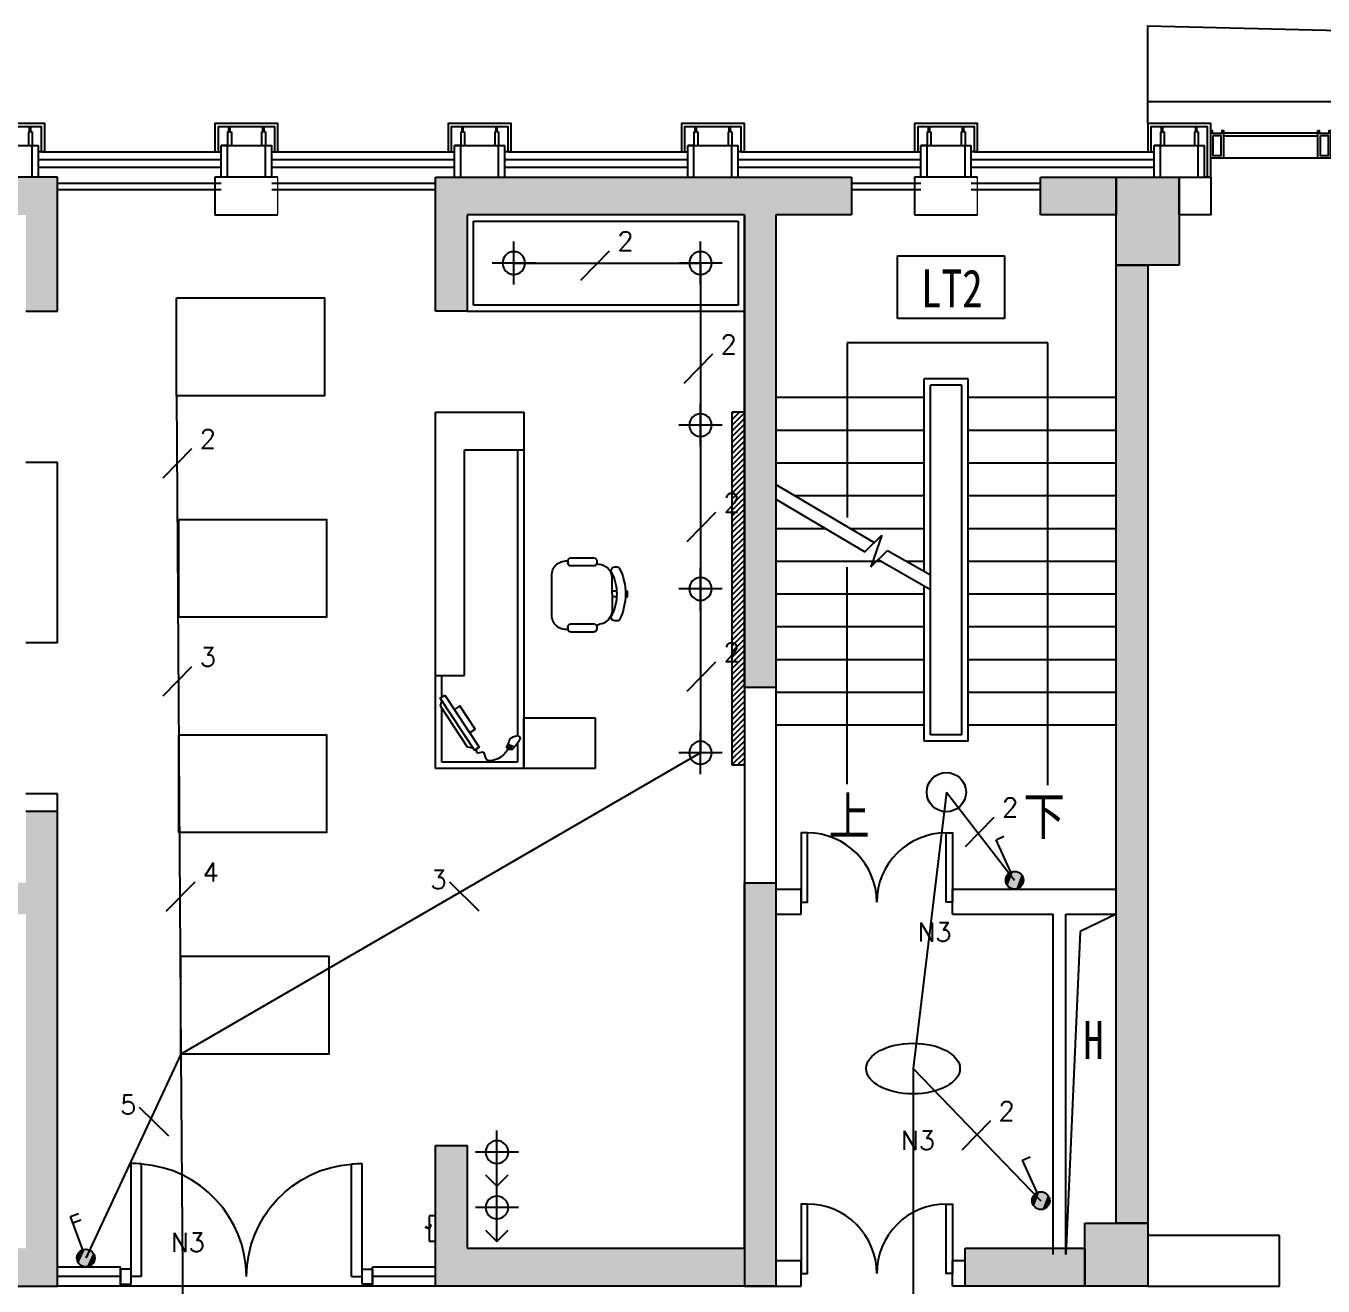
# Model space of a CAD drawing. Header units: inches. Extents: x 10 to 166961, y -47 to 131592.
# Drawn here: x 41601 to 51891, y 35114 to 45114 of the extents above; entities that cross this region are included whole.
import ezdxf

# ---------------------------------------------------------------- set-up
doc = ezdxf.new("R2010")
doc.units = ezdxf.units.IN
doc.header["$MEASUREMENT"] = 0
doc.linetypes.add('CONTINOUS', pattern=[0])
for name, color, linetype in [('2', 2, 'Continuous'), ('3', 3, 'Continuous'), ('3look0.15', 5, 'Continuous'), ('4', 4, 'Continuous'), ('6', 6, 'Continuous'), ('8', 8, 'Continuous'), ('D-电气标号', 7, 'Continuous'), ('hatch', 8, 'Continuous'), ('METAL', 7, 'Continuous'), ('PUB_DIM', 3, 'Continuous'), ('Shearwall', 7, 'Continuous'), ('shearwall-bh', 253, 'Continuous'), ('stair', 2, 'Continuous'), ('text', 7, 'Continuous'), ('wall', 2, 'Continuous'), ('windows', 4, 'Continuous'), ('z', 2, 'Continuous'), ('ZT-开关线路图', 2, 'Continuous'), ('修改', 1, 'Continuous'), ('家具', 9, 'Continuous'), ('尺寸3', 31, 'Continuous'), ('标注', 3, 'Continuous'), ('立面墙体', 4, 'Continuous')]:
    doc.layers.add(name, color=color, linetype=linetype)
doc.styles.add('F', font='')
doc.styles.get("Standard").update_dxf_attribs({"font": 'txt', "bigfont": 'gbcbig.shx'})
doc.styles.get('F').set_extended_font_data('SimHei')

# ---------------------------------------------------------------- blocks, each defined once
blk = doc.blocks.new('A$C6F910B85')
at = {"layer": '2', "linetype": 'CONTINOUS'}
blk.add_lwpolyline([(16.1, 9.7), (125.2, 446.3), (164, 436.6), (54.9, 0)], close=True, dxfattribs=at)
at = {"layer": '家具', "color": 8, "linetype": 'CONTINOUS'}
for p, q in [((96, 40.7), (181.1, 381.4)), ((181.1, 381.4), (159.1, 417.2)), ((96, 40.7), (59.8, 19.4))]:
    blk.add_line(p, q, dxfattribs=at)
blk.add_lwpolyline([(94.9, 325.1), (48.5, 336.7), (0, 142.4), (46.4, 130.8)], dxfattribs=at)
blk = doc.blocks.new('*E58')
at = {"layer": '家具', "color": 8, "extrusion": (0, 0, -1), "zscale": -1, "rotation": 124.0238537070535}
blk.add_blockref('A$C6F910B85', (17, 448.5), dxfattribs=at)
blk = doc.blocks.new('arrr')
at = {"layer": '6'}
for p, q in [((0, 0), (-0.54, 0.41)), ((-0.54, -0.41), (0, 0)), ((-0.39, 0.55), (0, 0)), ((0, 0), (-0.39, -0.55))]:
    blk.add_line(p, q, dxfattribs=at)
for centre, start, end in [((-0.47, 0.49), 34.9749, 232.6151), ((-0.47, -0.49), 127.3887, 325.0213)]:
    blk.add_arc(centre, 0.105, start, end, dxfattribs=at)
blk = doc.blocks.new('Metal')
at = {"layer": 'METAL', "color": 4}
for points in [[(-50, 20), (-40, 20), (-40, 0), (40, 0), (40, 20), (50, 20), (50, -200), (-50, -200)], [(-30, -20), (30, -20), (30, -180), (-30, -180)]]:
    blk.add_lwpolyline(points, close=True, dxfattribs=at)
blk = doc.blocks.new('A$C3F6E6D12')
at = {"color": 3}
for p, q in [((0, -95), (0, 95)), ((150, 0), (-95, 0))]:
    blk.add_line(p, q, dxfattribs=at)
blk.add_lwpolyline([(100, 50), (150, 0), (100, -50)], dxfattribs=at)
at = {"color": 4}
blk.add_circle((0, 0), 50, dxfattribs=at)
blk = doc.blocks.new('A$C70416A3F')
at = {"layer": 'ZT-开关线路图', "color": 4}
for p, q in [((-1.895, 2.067), (-1.577, 2.385)), ((-0.566, 0.737), (-1.895, 2.067))]:
    blk.add_line(p, q, dxfattribs=at)
blk.add_circle((-0.234, 0.406), 0.469, dxfattribs=at)
for points in [[(-0.64, 0.172), (-0.64, 0.64), (-0.469, 0), (-0.469, 0.812)], [(-0.469, 0), (-0.469, 0.812), (-0.234, -0.063), (-0.234, 0.875)], [(0, 0), (0, 0.812), (-0.234, -0.063), (-0.234, 0.875)], [(0.172, 0.172), (0.172, 0.64), (0, 0), (0, 0.812)], [(-0.703, 0.406), (-0.703, 0.406), (-0.64, 0.172), (-0.64, 0.64)], [(0.234, 0.406), (0.234, 0.406), (0.172, 0.172), (0.172, 0.64)]]:
    blk.add_solid(points, dxfattribs=at)
blk = doc.blocks.new('A$C0E060BE1')
at = {"layer": 'ZT-开关线路图', "color": 4}
for p, q in [((-0.737, -0.566), (-2.067, -1.895)), ((-1.812, -1.641), (-2.13, -1.322)), ((-2.067, -1.895), (-2.385, -1.577))]:
    blk.add_line(p, q, dxfattribs=at)
blk.add_circle((-0.406, -0.234), 0.469, dxfattribs=at)
for points in [[(0, 0), (-0.812, 0), (0.063, -0.234), (-0.875, -0.234)], [(-0.172, 0.172), (-0.64, 0.172), (0, 0), (-0.812, 0)], [(-0.406, 0.234), (-0.406, 0.234), (-0.172, 0.172), (-0.64, 0.172)], [(0, -0.469), (-0.812, -0.469), (0.063, -0.234), (-0.875, -0.234)], [(-0.172, -0.64), (-0.64, -0.64), (0, -0.469), (-0.812, -0.469)], [(-0.406, -0.703), (-0.406, -0.703), (-0.172, -0.64), (-0.64, -0.64)]]:
    blk.add_solid(points, dxfattribs=at)

msp = doc.modelspace()

# ---------------------------------------------------------------- hatches: boundary and pattern name
at = {"layer": 'shearwall-bh', "linetype": 'Continuous'}
for points in [[(39401, 35114), (41851, 35114), (41851, 38879), (41601, 38879), (41601, 38314), (39401, 38314), (39401, 43614), (41601, 43614), (41601, 42849), (41851, 42849), (41851, 43914), (38551, 43914), (38551, 43614), (39151, 43614), (39151, 37399), (39401, 37399), (39401, 38064), (41601, 38064), (41601, 35414), (39401, 35414)], [(47551, 39864), (47301, 39864), (47301, 43614), (45101, 43614), (45101, 42849), (44851, 42849), (44851, 43914), (48151, 43914), (48151, 43614), (47551, 43614)], [(50251, 43614), (49651, 43614), (49651, 43914), (50251, 43914)], [(50501, 35614), (50251, 35614), (50251, 43214), (50501, 43214)], [(47301, 38314), (47551, 38314), (47551, 35114), (44851, 35114), (44851, 36229), (45101, 36229), (45101, 35414), (47301, 35414)], [(50501, 35114), (50001, 35114), (50001, 35614), (50501, 35614)], [(50001, 35114), (49051, 35114), (49051, 35414), (50001, 35414)]]:
    msp.add_hatch(color=252, dxfattribs=at).paths.add_polyline_path(points)
at = {"layer": 'shearwall-bh'}
msp.add_hatch(color=252, dxfattribs=at).paths.add_polyline_path([(50751, 43214), (50251, 43214), (50251, 43914), (50751, 43914)])

# ---------------------------------------------------------------- linework, layer by layer
at = {"color": 3}
for p, q in [((45472, 43061), (45472, 43403)), ((46953, 43061), (46953, 43403)), ((45643, 43232), (45301, 43232)), ((47124, 43232), (46782, 43232)), ((46953, 41775), (46953, 42117)), ((47124, 41946), (46782, 41946)), ((46953, 40475), (46953, 40817)), ((47124, 40646), (46782, 40646)), ((46953, 39175), (46953, 39517)), ((47124, 39346), (46782, 39346))]:
    msp.add_line(p, q, dxfattribs=at)
at = {"color": 2}
for p, q in [((45472, 43232), (46953, 43232)), ((46953, 43232), (46953, 39346)), ((42797, 42179), (42831, 36955)), ((46953, 39346), (42831, 36955)), ((48903, 39033), (49444, 38335)), ((42831, 36955), (42077, 35336)), ((48639, 36840), (49653, 35791))]:
    msp.add_line(p, q, dxfattribs=at)
at = {"color": 114, "true_color": 0x139b48}
for p, q in [((48903, 39033), (48639, 36840)), ((42831, 36955), (42845, 34865)), ((48639, 36840), (48639, 34865))]:
    msp.add_line(p, q, dxfattribs=at)
at = {"color": 84}
for points in [[(42797, 42955), (43970, 42955), (43970, 42179), (42797, 42179)], [(42814, 41197), (43987, 41197), (43987, 40421), (42814, 40421)], [(42814, 39489), (43987, 39489), (43987, 38713), (42814, 38713)], [(42831, 37731), (44004, 37731), (44004, 36955), (42831, 36955)]]:
    msp.add_lwpolyline(points, close=True, dxfattribs=at)
at = {"color": 2}
msp.add_circle((48903, 39033), 156, dxfattribs=at)
at = {"color": 4, "extrusion": (0, 0, -1)}
for centre in [(45472, 43232), (46953, 43232), (46953, 41946), (46953, 40646), (46953, 39346)]:
    msp.add_ellipse(centre, major_axis=(-63.6, 63.6), ratio=1, start_param=3.926991, end_param=10.210176, dxfattribs=at)
at = {"color": 1}
msp.add_ellipse((48639, 36840), major_axis=(372, 0), ratio=0.539998, dxfattribs=at)
at = {"layer": '2', "color": 252, "linetype": 'ByBlock'}
for p, q in [((42351, 35264, 0), (41851, 35264)), ((42351, 35114), (42351, 35264)), ((44851, 35264), (44351, 35264)), ((44351, 35114), (44351, 35264)), ((42351, 35189, 0), (41851, 35189)), ((42351, 35114, 0), (41851, 35114)), ((44851, 35189), (44351, 35189)), ((44851, 35114), (44351, 35114))]:
    msp.add_line(p, q, dxfattribs=at)
at = {"layer": '3', "color": 1, "linetype": 'ByBlock'}
for p, q in [((41621, 44273), (41621, 44274)), ((41651, 44274), (41621, 44274)), ((41621, 44273), (41621, 44164)), ((41651, 44273), (41621, 44273)), ((41631, 44274), (41631, 44314)), ((41641, 44274), (41641, 44314)), ((41651, 44273), (41651, 44274)), ((41651, 44273), (41651, 44164)), ((43201, 44274), (43231, 44274)), ((43201, 44273), (43201, 44274)), ((43201, 44273), (43201, 44164)), ((43201, 44273), (43231, 44273)), ((43211, 44274), (43211, 44314)), ((43221, 44274), (43221, 44314)), ((43231, 44273), (43231, 44274)), ((43231, 44273), (43231, 44164)), ((43471, 44273), (43471, 44274)), ((43501, 44274), (43471, 44274)), ((43471, 44273), (43471, 44164)), ((43501, 44273), (43471, 44273)), ((43481, 44274), (43481, 44314)), ((43491, 44274), (43491, 44314)), ((43501, 44273), (43501, 44274)), ((43501, 44273), (43501, 44164)), ((45051, 44274), (45081, 44274)), ((45051, 44273), (45051, 44274)), ((45051, 44273), (45051, 44164)), ((45051, 44273), (45081, 44273)), ((45061, 44274), (45061, 44314)), ((45071, 44274), (45071, 44314)), ((45081, 44273), (45081, 44274)), ((45081, 44273), (45081, 44164)), ((45321, 44273), (45321, 44274)), ((45351, 44274), (45321, 44274)), ((45321, 44273), (45321, 44164)), ((45351, 44273), (45321, 44273)), ((45331, 44274), (45331, 44314)), ((45341, 44274), (45341, 44314)), ((45351, 44273), (45351, 44274)), ((45351, 44273), (45351, 44164)), ((46901, 44274), (46931, 44274)), ((46901, 44273), (46901, 44274)), ((46901, 44273), (46901, 44164)), ((46901, 44273), (46931, 44273)), ((46911, 44274), (46911, 44314)), ((46921, 44274), (46921, 44314)), ((46931, 44273), (46931, 44274)), ((46931, 44273), (46931, 44164)), ((47171, 44273), (47171, 44274)), ((47201, 44274), (47171, 44274)), ((47171, 44273), (47171, 44164)), ((47201, 44273), (47171, 44273)), ((47181, 44274), (47181, 44314)), ((47191, 44274), (47191, 44314)), ((47201, 44273), (47201, 44274)), ((47201, 44273), (47201, 44164)), ((48751, 44274), (48781, 44274)), ((48751, 44273), (48751, 44274)), ((48751, 44273), (48751, 44164)), ((48751, 44273), (48781, 44273)), ((48761, 44274), (48761, 44314)), ((48771, 44274), (48771, 44314)), ((48781, 44273), (48781, 44274)), ((48781, 44273), (48781, 44164)), ((49021, 44273), (49021, 44274)), ((49051, 44274), (49021, 44274)), ((49021, 44273), (49021, 44164)), ((49051, 44273), (49021, 44273)), ((49031, 44274), (49031, 44314)), ((49041, 44274), (49041, 44314)), ((49051, 44273), (49051, 44274)), ((49051, 44273), (49051, 44164)), ((50601, 44274), (50631, 44274)), ((50601, 44273), (50601, 44274)), ((50601, 44273), (50601, 44164)), ((50601, 44273), (50631, 44273)), ((50611, 44274), (50611, 44314)), ((50621, 44274), (50621, 44314)), ((50631, 44273), (50631, 44274)), ((50631, 44273), (50631, 44164)), ((50871, 44273), (50871, 44274)), ((50901, 44274), (50871, 44274)), ((50871, 44273), (50871, 44164)), ((50901, 44273), (50871, 44273)), ((50881, 44274), (50881, 44314)), ((50891, 44274), (50891, 44314)), ((50901, 44273), (50901, 44274)), ((50901, 44273), (50901, 44164)), ((41301, 44164), (41701, 44164)), ((43151, 44164), (43551, 44164)), ((45001, 44164), (45401, 44164)), ((46851, 44164), (47251, 44164)), ((48701, 44164), (49101, 44164)), ((50551, 44164), (50951, 44164))]:
    msp.add_line(p, q, dxfattribs=at)
at = {"layer": '3look0.15', "color": 6}
for p, q in [((43151, 43864), (41851, 43864)), ((44851, 43864), (43551, 43864)), ((48701, 43864), (48151, 43864)), ((49651, 43864), (49101, 43864)), ((43151, 43814), (41851, 43814)), ((44851, 43814), (43551, 43814)), ((48701, 43814), (48151, 43814)), ((49651, 43814), (49101, 43814))]:
    msp.add_line(p, q, dxfattribs=at)
at = {"layer": '3look0.15'}
for p, q in [((50401, 43864), (50401, 43864)), ((50401, 43814), (50401, 43814))]:
    msp.add_line(p, q, dxfattribs=at)
at = {"layer": '4', "color": 252}
for p, q in [((44851, 39222), (44851, 42049)), ((44851, 42049), (45552, 42049)), ((45552, 42049), (45552, 39222)), ((45081, 39960), (45081, 41749)), ((45081, 41749), (45552, 41749)), ((44851, 39960), (45081, 39960)), ((45552, 39222), (45552, 39622)), ((45552, 39622), (46117, 39622)), ((46117, 39622), (46117, 39222)), ((45552, 39222), (44851, 39222)), ((46117, 39222), (45552, 39222))]:
    msp.add_line(p, q, dxfattribs=at)
at = {"layer": '4'}
for p, q in [((42435, 35189), (42435, 36086, 0)), ((42518, 35189), (42518, 36083, 0)), ((44185, 35189, 0), (44185, 36083, 0)), ((44268, 35189, 0), (44268, 36086, 0)), ((42435, 35249, 0), (42351, 35249, 0)), ((42351, 35249, 0), (42351, 35128, 0)), ((42435, 35128, 0), (42435, 35249, 0)), ((44268, 35128, 0), (44268, 35249, 0)), ((44268, 35249, 0), (44351, 35249, 0)), ((44351, 35249, 0), (44351, 35128, 0)), ((42351, 35128, 0), (42435, 35128, 0)), ((42518, 35189), (42435, 35189)), ((44185, 35189, 0), (44268, 35189, 0)), ((44351, 35128, 0), (44268, 35128, 0))]:
    msp.add_line(p, q, dxfattribs=at)
msp.add_ellipse((42435, 35170, 0), major_axis=(-648, -648), ratio=1, start_param=3.835956, end_param=3.926991, dxfattribs=at)
at = {"layer": '4', "extrusion": (0, 0, -1)}
msp.add_ellipse((44268, 35170, 0), major_axis=(648, -648), ratio=1, start_param=3.835956, end_param=3.926991, dxfattribs=at)
at = {"layer": '8', "color": 252}
for p, q in [((45502, 41749), (45502, 39482)), ((44901, 39789), (44901, 39960)), ((44901, 39272), (44901, 39699)), ((45502, 39422), (45502, 39272)), ((45502, 39272), (44901, 39272))]:
    msp.add_line(p, q, dxfattribs=at)
at = {"layer": '8'}
msp.add_ellipse((42439, 35174, 0), major_axis=(670, 625), ratio=0.988736, start_param=-0.739881, end_param=0.739881, dxfattribs=at)
at = {"layer": '8', "extrusion": (0, 0, -1)}
msp.add_ellipse((44263, 35174, 0), major_axis=(-670, 625), ratio=0.988736, start_param=-0.739881, end_param=0.739881, dxfattribs=at)
at = {"layer": 'D-电气标号', "color": 7}
for p, q in [((46229, 43327), (46001, 43094)), ((47048, 42509), (46820, 42276)), ((42916, 41759), (42688, 41526)), ((47071, 41252), (46843, 41019)), ((47071, 40065), (46843, 39832)), ((42916, 40027), (42688, 39794)), ((49280, 38833), (49052, 38600)), ((42940, 38319), (42712, 38086)), ((45196, 38090), (44963, 38318)), ((42735, 36304), (42502, 36532)), ((49253, 36424), (49025, 36191))]:
    msp.add_line(p, q, dxfattribs=at)
at = {"layer": 'hatch', "color": 252}
for p, q in [((50251, 38064), (49964, 37927)), ((49964, 37927), (49851, 35364))]:
    msp.add_line(p, q, dxfattribs=at)
at = {"layer": 'PUB_DIM', "color": 252}
for p, q in [((49707, 42599), (48117, 42599)), ((48117, 42599), (48117, 41512)), ((49707, 39089), (49707, 42599)), ((47551, 41475), (48331, 41014)), ((48117, 41512), (48117, 41212)), ((47551, 41358), (48257, 40941)), ((47551, 41358), (48257, 40941)), ((48257, 40941), (48391, 41072)), ((48257, 40941), (48391, 41072)), ((48391, 41072), (48304, 40822)), ((48391, 41072), (48304, 40822)), ((48304, 40822), (48437, 40952)), ((48304, 40822), (48437, 40952)), ((48363, 40880), (48776, 40641)), ((48437, 40952), (48776, 40757)), ((48117, 40519), (48117, 40819)), ((48117, 39096), (48117, 40519))]:
    msp.add_line(p, q, dxfattribs=at)
at = {"layer": 'Shearwall', "color": 252, "linetype": 'Continuous'}
for p, q in [((41851, 43914), (38551, 43914)), ((41851, 42849), (41851, 43914)), ((44851, 42849), (44851, 43914)), ((44851, 43914), (48151, 43914)), ((48151, 43914), (48151, 43914)), ((48151, 43914), (48151, 43614)), ((49651, 43614), (49651, 43914)), ((49651, 43914), (50251, 43914)), ((50251, 43914), (50251, 43614)), ((47301, 43614), (45101, 43614)), ((45101, 43614), (45101, 42849)), ((47301, 39864), (47301, 43614)), ((48151, 43614), (47551, 43614)), ((47551, 43614), (47551, 39864)), ((50251, 43614), (49651, 43614)), ((50251, 35614), (50251, 43214)), ((50251, 43214), (50501, 43214)), ((50501, 43214), (50501, 35614)), ((41601, 42849), (41851, 42849)), ((45101, 42849), (44851, 42849)), ((47551, 39864), (47301, 39864)), ((41851, 38879), (41601, 38879)), ((41851, 35114), (41851, 38879)), ((47301, 38314), (47551, 38314)), ((47301, 35414), (47301, 38314)), ((47551, 38314), (47551, 35114)), ((44851, 35114), (44851, 36229)), ((44851, 36229), (45101, 36229)), ((45101, 36229), (45101, 35414)), ((50501, 35614), (50251, 35614)), ((45101, 35414), (47301, 35414)), ((39401, 35114), (41851, 35114)), ((47551, 35114), (44851, 35114))]:
    msp.add_line(p, q, dxfattribs=at)
at = {"layer": 'Shearwall', "color": 252}
for p, q in [((50251, 43214), (50251, 43914)), ((50251, 43914), (50751, 43914)), ((50751, 43914), (50751, 43214)), ((50751, 43214), (50251, 43214)), ((47551, 39865), (47551, 39865)), ((50001, 35114), (50001, 35614)), ((50001, 35614), (50501, 35614)), ((50501, 35614), (50501, 35114)), ((49051, 35114), (49051, 35414)), ((49051, 35414), (50001, 35414)), ((50001, 35414), (50001, 35114)), ((50001, 35114), (49051, 35114)), ((50501, 35114), (50001, 35114))]:
    msp.add_line(p, q, dxfattribs=at)
at = {"layer": 'stair', "color": 252}
for p, q in [((48726, 40785), (48726, 42314)), ((49076, 42314), (48726, 42314)), ((49076, 39437), (49076, 42314)), ((48776, 40699), (48776, 42264)), ((49026, 42264), (48776, 42264)), ((49026, 39487), (49026, 42264)), ((48726, 42164), (47551, 42164)), ((50251, 42164), (49076, 42164)), ((48726, 41904), (47551, 41904)), ((50251, 41904), (49076, 41904)), ((48726, 41644), (47551, 41644)), ((50251, 41644), (49076, 41644)), ((48726, 41384), (47706, 41384)), ((50251, 41384), (49076, 41384)), ((47947, 41124), (47551, 41124)), ((48726, 41124), (48145, 41124)), ((50251, 41124), (49076, 41124)), ((48391, 40864), (47551, 40864)), ((48726, 40864), (48591, 40864)), ((50251, 40864), (49076, 40864)), ((48776, 39487), (48776, 40757)), ((48726, 39437), (48726, 40670)), ((48726, 40604), (47551, 40604)), ((50251, 40604), (49076, 40604)), ((48726, 40344), (47551, 40344)), ((50251, 40344), (49076, 40344)), ((48726, 40084), (47551, 40084)), ((48726, 40084), (47551, 40084)), ((50251, 40084), (49076, 40084)), ((48726, 39824), (47551, 39824)), ((50251, 39824), (49076, 39824)), ((48726, 39564), (47551, 39564)), ((48726, 39564), (47551, 39564)), ((50251, 39564), (49076, 39564)), ((49076, 39437), (48726, 39437)), ((49026, 39487), (48776, 39487))]:
    msp.add_line(p, q, dxfattribs=at)
at = {"layer": 'stair', "color": 6}
for points in [[(50501, 44339), (50501, 45114), (71526, 44605), (71226, 35114), (71226, 35114)], [(50501, 44514), (71126, 44514), (71126, 21114), (49501, 21114), (49501, 21364)]]:
    msp.add_lwpolyline(points, dxfattribs=at)
at = {"layer": 'text', "color": 252}
for p, q in [((48515, 43290), (49364, 43290)), ((48515, 42792), (48515, 43290)), ((49364, 43290), (49364, 42792)), ((49364, 42792), (48515, 42792))]:
    msp.add_line(p, q, dxfattribs=at)
at = {"layer": 'wall', "color": 1}
for p, q in [((41651, 43914), (41651, 44164)), ((41701, 43914), (41701, 44164)), ((43151, 43914), (43151, 44164)), ((43201, 44164), (43151, 44164)), ((43201, 43914), (43201, 44164)), ((43501, 43914), (43501, 44164)), ((43501, 44164), (43551, 44164)), ((43551, 43914), (43551, 44164)), ((45001, 43914), (45001, 44164)), ((45051, 44164), (45001, 44164)), ((45051, 43914), (45051, 44164)), ((45351, 43914), (45351, 44164)), ((45401, 43914), (45401, 44164)), ((46901, 44164), (46851, 44164)), ((46851, 43914), (46851, 44164)), ((46901, 43914), (46901, 44164)), ((47201, 43914), (47201, 44164)), ((47201, 44164), (47251, 44164)), ((47251, 43914), (47251, 44164)), ((48701, 43914), (48701, 44164)), ((48751, 44164), (48701, 44164)), ((48751, 43914), (48751, 44164)), ((49051, 43914), (49051, 44164)), ((49051, 44164), (49101, 44164)), ((49101, 43914), (49101, 44164)), ((50551, 43914), (50551, 44164)), ((50601, 44164), (50551, 44164)), ((50601, 43914), (50601, 44164)), ((50901, 43914), (50901, 44164)), ((50901, 44164), (50951, 44164)), ((50951, 43914), (50951, 44164))]:
    msp.add_line(p, q, dxfattribs=at)
at = {"layer": 'wall'}
for p, q in [((41651, 44164), (41701, 44164)), ((45351, 44164), (45401, 44164))]:
    msp.add_line(p, q, dxfattribs=at)
at = {"layer": 'wall', "color": 252}
for p, q in [((43101, 43914), (43101, 43614)), ((43601, 43914), (43101, 43914)), ((48651, 43914), (48651, 43614)), ((49151, 43914), (48651, 43914)), ((43101, 43614), (43601, 43614)), ((47301, 43614), (47301, 35114)), ((47551, 43614), (47551, 38264)), ((48651, 43614), (49151, 43614)), ((41851, 41649), (41601, 41649)), ((41851, 40219), (41851, 41649)), ((41851, 40219), (41851, 41649)), ((41851, 40219), (41601, 40219)), ((41851, 39019), (41601, 39019)), ((41851, 38879), (41851, 39019)), ((41851, 38879), (41851, 38984)), ((47551, 38264), (47751, 38264)), ((47751, 38064), (47751, 38264)), ((48951, 38064), (48951, 38264)), ((48951, 38264), (50251, 38264)), ((47551, 38064), (47751, 38064)), ((47551, 38064), (47551, 35314)), ((48951, 38064), (49751, 38064)), ((49751, 35364), (49751, 38064)), ((49851, 38064), (50251, 38064)), ((49851, 35364), (49851, 38064)), ((47751, 35314), (47551, 35314)), ((47751, 35114), (47751, 35314)), ((48951, 35114), (48951, 35314)), ((49051, 35314), (48951, 35314)), ((47301, 35114), (47751, 35114)), ((50216, 35114), (48951, 35114))]:
    msp.add_line(p, q, dxfattribs=at)
at = {"layer": 'wall', "color": 252, "lineweight": 0}
for p, q in [((43601, 43614), (43601, 43914)), ((49151, 43614), (49151, 43914)), ((43101, 43614), (43601, 43614)), ((48651, 43614), (49151, 43614))]:
    msp.add_line(p, q, dxfattribs=at)
at = {"layer": 'wall', "color": 252}
msp.add_lwpolyline([(50751, 43914), (51001, 43914), (51001, 43614), (50751, 43614)], close=True, dxfattribs=at)
at = {"layer": 'windows', "color": 2}
for p, q in [((51851, 44264), (51101, 44264)), ((51851, 44239), (51101, 44239)), ((41701, 44054), (43151, 44054)), ((41726, 44114), (43151, 44114)), ((43551, 44114), (45001, 44114)), ((43551, 44054), (45001, 44054)), ((45401, 44054), (46851, 44054)), ((45426, 44114), (46851, 44114)), ((47251, 44054), (48701, 44054)), ((47276, 44114), (48701, 44114)), ((49101, 44054), (50551, 44054)), ((49126, 44114), (50551, 44114)), ((59101, 44064), (51101, 44064)), ((41701, 43994), (43151, 43994)), ((43551, 43994), (45001, 43994)), ((45401, 43994), (46851, 43994)), ((47251, 43994), (48701, 43994)), ((49101, 43994), (50551, 43994))]:
    msp.add_line(p, q, dxfattribs=at)
at = {"layer": 'windows'}
for points in [[(47751, 38160), (47801, 38160), (47801, 38710), (47751, 38710)], [(48951, 38160), (48901, 38160), (48901, 38710), (48951, 38710)], [(47751, 35214), (47801, 35214), (47801, 35764), (47751, 35764)], [(48951, 35214), (48901, 35214), (48901, 35764), (48951, 35764)]]:
    msp.add_lwpolyline(points, close=True, dxfattribs=at)
for centre, start, end in [((47801, 38160), 0, 90), ((48901, 38160), 90, 180), ((47801, 35214), 0, 90), ((48901, 35214), 90, 180)]:
    msp.add_arc(centre, 550, start, end, dxfattribs=at)
at = {"layer": '家具', "color": 252}
for p, q in [((45894, 40868), (45902, 40867)), ((45902, 40851), (45902, 40870)), ((45924, 40893), (46107, 40893)), ((46130, 40870), (46130, 40851)), ((45773, 40437), (45773, 40755)), ((46107, 40828), (45924, 40828)), ((46130, 40848), (46145, 40843)), ((46275, 40821), (46287, 40821)), ((46250, 40731), (46251, 40478)), ((46250, 40632), (46285, 40632)), ((46285, 40582), (46251, 40582)), ((46356, 40632), (46372, 40632)), ((46372, 40581), (46356, 40581)), ((46372, 40632), (46372, 40581)), ((45902, 40327), (45902, 40346)), ((45924, 40369), (46107, 40369)), ((46151, 40365), (46127, 40357)), ((46130, 40346), (46130, 40327)), ((46287, 40392), (46275, 40392)), ((45902, 40325), (45900, 40325)), ((46107, 40304), (45924, 40304)), ((45500, 39483), (45513, 39478)), ((45439, 39406), (45424, 39378)), ((45455, 39398), (45441, 39371))]:
    msp.add_line(p, q, dxfattribs=at)
at = {"layer": '家具', "color": 252, "extrusion": (0, 0, -1)}
for centre, major_axis, start_param, end_param in [((45886, 40755), (-3, 113), -1.548572, 0.092676), ((45924, 40870), (-16, 16), 5.497787, 7.068583), ((46107, 40870), (-16, 16), 0.785398, 2.356194), ((45924, 40851), (-16, 16), 3.926991, 5.497787), ((46107, 40851), (-16, 16), 2.356194, 3.926991), ((46137, 40731), (-2, 113), 0.091981, 1.589658), ((46275, 40787), (-0.8, 33.9), -1.547895, 0.022901), ((45912, 40606), (-8, 376), 1.09211, 2.094462), ((46287, 40787), (-24, 24), 0.785398, 1.490627), ((45903, 40606), (-10, 455), 1.122959, 2.063865), ((46287, 40787), (24, 24), 0.771716, 0.785398), ((46138, 40478), (-3, 113), 1.591177, 3.047731), ((45886, 40437), (-3, 113), 3.047127, 4.734833), ((45924, 40346), (-16, 16), 5.497787, 7.068583), ((46107, 40346), (-16, 16), 0.785398, 2.356194), ((46275, 40426), (-0.8, 33.9), 3.164438, 4.735234), ((46287, 40426), (-24, 24), 3.221762, 3.926991), ((46287, 40426), (24, 24), 0.785398, 0.79908), ((45924, 40327), (-16, 16), 3.926991, 5.497787), ((46107, 40327), (-16, 16), 2.356194, 3.926991), ((45495, 39501), (-24, 108), 3.512213, 4.033711), ((45522, 39361), (-27, 121), -0.518698, 0.037022), ((45199, 39641), (-74, 366), 2.297544, 2.553345), ((45496, 39458), (-18.5, 18.5), 1.488567, 2.54361), ((45451, 39415), (-32.1, 32.1), 4.033355, 4.78038), ((45448, 39390), (-14, 14), 3.018972, 4.033355)]:
    msp.add_ellipse(centre, major_axis=major_axis, ratio=1, start_param=start_param, end_param=end_param, dxfattribs=at)
at = {"layer": '家具', "color": 252}
for points, knots in [([(45439, 39453), (45432, 39440), (45432, 39422), (45417, 39403), (45413, 39394), (45415, 39387), (45417, 39385)], [0, 0, 0, 0, 61.392948, 66.317377, 85.526749, 93.173022, 93.173022, 93.173022, 93.173022]), ([(45430, 39375), (45410, 39349), (45370, 39300), (45237, 39257), (45245, 39375), (45179, 39329), (45174, 39366), (45178, 39378)], [0, 0, 0, 0, 89.180996, 185.391702, 247.379604, 284.879604, 301.833056, 301.833056, 301.833056, 301.833056])]:
    msp.add_open_spline(points, degree=3, knots=knots, dxfattribs=at)
at = {"layer": '尺寸3', "color": 252}
for p, q in [((45151, 42899), (45151, 43564)), ((45151, 43564), (47251, 43564)), ((47251, 43564), (47251, 42899)), ((45101, 42849), (47301, 42849)), ((47251, 42899), (45151, 42899)), ((47301, 42049), (47201, 42049)), ((47201, 42049), (47201, 39249)), ((47201, 42033), (47218, 42049)), ((47201, 41988), (47262, 42049)), ((47201, 41943), (47301, 42043)), ((47201, 41898), (47301, 41998)), ((47301, 42043), (47301, 42043)), ((47301, 41998), (47301, 41998)), ((47201, 41853), (47301, 41953)), ((47201, 41808), (47301, 41908)), ((47301, 41953), (47301, 41953)), ((47301, 41908), (47301, 41908)), ((47201, 41763), (47301, 41863)), ((47201, 41718), (47301, 41818)), ((47301, 41863), (47301, 41863)), ((47301, 41818), (47301, 41818)), ((47201, 41673), (47301, 41773)), ((47201, 41629), (47301, 41729)), ((47201, 41584), (47301, 41684)), ((47301, 41773), (47301, 41773)), ((47301, 41729), (47301, 41729)), ((47301, 41684), (47301, 41684)), ((47201, 41539), (47301, 41639)), ((47201, 41494), (47301, 41594)), ((47301, 41639), (47301, 41639)), ((47201, 41449), (47301, 41549)), ((47201, 41404), (47301, 41504)), ((47201, 41359), (47301, 41459)), ((47201, 41314), (47301, 41414)), ((47201, 41269), (47301, 41369)), ((47201, 41224), (47301, 41324)), ((47201, 41180), (47301, 41280)), ((47201, 41135), (47301, 41235)), ((47201, 41090), (47301, 41190)), ((47201, 41045), (47301, 41145)), ((47201, 41000), (47301, 41100)), ((47201, 40955), (47301, 41055)), ((47201, 40910), (47301, 41010)), ((47201, 40865), (47301, 40965)), ((47201, 40820), (47301, 40920)), ((47201, 40775), (47301, 40875)), ((47201, 40731), (47301, 40831)), ((47201, 40686), (47301, 40786)), ((47201, 40641), (47301, 40741)), ((47201, 40596), (47301, 40696)), ((47201, 40551), (47301, 40651)), ((47201, 40506), (47301, 40606)), ((47201, 40461), (47301, 40561)), ((47201, 40416), (47301, 40516)), ((47201, 40371), (47301, 40471)), ((47201, 40326), (47301, 40426)), ((47201, 40282), (47301, 40382)), ((47201, 40237), (47301, 40337)), ((47201, 40192), (47301, 40292)), ((47201, 40147), (47301, 40247)), ((47301, 40247), (47301, 40247)), ((47201, 40102), (47301, 40202)), ((47201, 40057), (47301, 40157)), ((47301, 40202), (47301, 40202)), ((47301, 40157), (47301, 40157)), ((47201, 40012), (47301, 40112)), ((47201, 39967), (47301, 40067)), ((47301, 40112), (47301, 40112)), ((47301, 40067), (47301, 40067)), ((47201, 39922), (47301, 40022)), ((47201, 39877), (47301, 39977)), ((47201, 39832), (47301, 39932)), ((47301, 40022), (47301, 40022)), ((47301, 39977), (47301, 39977)), ((47301, 39932), (47301, 39932)), ((47201, 39788), (47301, 39888)), ((47201, 39743), (47301, 39843)), ((47301, 39888), (47301, 39888)), ((47201, 39698), (47301, 39798)), ((47201, 39653), (47301, 39753)), ((47201, 39608), (47301, 39708)), ((47201, 39563), (47301, 39663)), ((47201, 39518), (47301, 39618)), ((47201, 39473), (47301, 39573)), ((47201, 39428), (47301, 39528)), ((47201, 39383), (47301, 39483)), ((47201, 39339), (47301, 39439)), ((47201, 39294), (47301, 39394)), ((47201, 39249), (47301, 39349)), ((47201, 39249), (47301, 39249)), ((47246, 39249), (47301, 39304)), ((47291, 39249), (47301, 39259)), ((44851, 35671), (44801, 35671)), ((44801, 35671), (44801, 35471)), ((51546, 35514), (50501, 35514)), ((51546, 35114), (51546, 35514)), ((44801, 35471), (44851, 35471)), ((44351, 35114), (42351, 35114, 0)), ((50501, 35114), (51546, 35114))]:
    msp.add_line(p, q, dxfattribs=at)
at = {"layer": '立面墙体'}
for p, q in [((41751, 44114), (41701, 44114)), ((43101, 44114), (43151, 44114)), ((44951, 44114), (45001, 44114)), ((45451, 44114), (45401, 44114)), ((46801, 44114), (46851, 44114)), ((47301, 44114), (47251, 44114)), ((48651, 44114), (48701, 44114)), ((49151, 44114), (49101, 44114)), ((50501, 44114), (50551, 44114))]:
    msp.add_line(p, q, dxfattribs=at)
at = {"layer": '立面墙体', "color": 252}
msp.add_line((51001, 43914), (50951, 43914), dxfattribs=at)
at = {"layer": '立面墙体'}
for points in [[(41751, 44114), (41751, 44339), (41251, 44339), (41251, 44114)], [(41726, 44114), (41726, 44314), (41276, 44314), (41276, 44114)], [(43601, 44114), (43601, 44339), (43101, 44339), (43101, 44114)], [(43576, 44114), (43576, 44314), (43126, 44314), (43126, 44114)], [(45451, 44114), (45451, 44339), (44951, 44339), (44951, 44114)], [(45426, 44114), (45426, 44314), (44976, 44314), (44976, 44114)], [(47301, 44114), (47301, 44339), (46801, 44339), (46801, 44114)], [(47276, 44114), (47276, 44314), (46826, 44314), (46826, 44114)], [(49151, 44114), (49151, 44339), (48651, 44339), (48651, 44114)], [(49126, 44114), (49126, 44314), (48676, 44314), (48676, 44114)], [(51001, 43914), (51001, 44339), (50501, 44339), (50501, 44114)], [(50976, 43914), (50976, 44314), (50526, 44314), (50526, 44114)]]:
    msp.add_lwpolyline(points, dxfattribs=at)

# ---------------------------------------------------------------- block references
at = {"color": 8, "xscale": -1.800000000042928, "yscale": 1.800000000042928, "zscale": 1.800000000018826, "rotation": 90}
for p in [(45338, 36177), (45338, 35737)]:
    msp.add_blockref('A$C3F6E6D12', p, dxfattribs=at)
at = {"layer": '8', "color": 252, "extrusion": (0, 0, -1), "xscale": 1.099999999967112, "yscale": 1.099999999860302, "zscale": -1.1, "rotation": 256.6458850151307}
msp.add_blockref('*E58', (-45413, 39920), dxfattribs=at)
at = {"layer": 'ZT-开关线路图', "color": 251, "zscale": 150}
for p, xscale, yscale, rotation in [((49456, 38265), 150.0000000000018, 150, 339.4762980877192), ((49665, 35722), 150.0000000000035, 150.0000000000009, 339.4762980877194)]:
    msp.add_blockref('A$C70416A3F', p, dxfattribs=dict(at, xscale=xscale, yscale=yscale, rotation=rotation))
at = {"layer": '修改', "color": 2}
for p in [(51051, 44264), (51901, 44264)]:
    msp.add_blockref('Metal', p, dxfattribs=at)
at = {"layer": '尺寸3', "color": 252, "xscale": 40, "yscale": 40, "zscale": 40, "rotation": 294.3859432561749}
msp.add_blockref('arrr', (44801, 35571), dxfattribs=at)
at = {"layer": '标注', "color": 251, "xscale": 149.9999999999501, "yscale": 150.0000000000023, "zscale": 150, "rotation": 245.0825212652388}
msp.add_blockref('A$C0E060BE1', (42083, 35266), dxfattribs=at)

# ---------------------------------------------------------------- texts
at = {"layer": 'D-电气标号', "color": 7}
for s, p in [('2', (46293, 43331)), ('2', (47112, 42512)), ('2', (42981, 41762)), ('2', (47136, 41255)), ('3', (42981, 40031)), ('2', (47136, 40069)), ('2', (49345, 38837)), ('4', (43004, 38323)), ('3', (44810, 38265)), ('N3', (48674, 37848)), ('5', (42349, 36478)), ('2', (49317, 36428)), ('N3', (48543, 36195)), ('N3', (42751, 35385))]:
    msp.add_text(s, height=150, dxfattribs=at).set_placement(p)
at = {"layer": 'z', "color": 252, "style": 'F', "width": 0.8}
for s, p in [('LT2', (48702, 42881)), ('上', (47969, 38694)), ('下 ', (49515, 38694)), ('H', (49989, 36916))]:
    msp.add_text(s, height=300, dxfattribs=at).set_placement(p)

doc.saveas('drawing.dxf')
